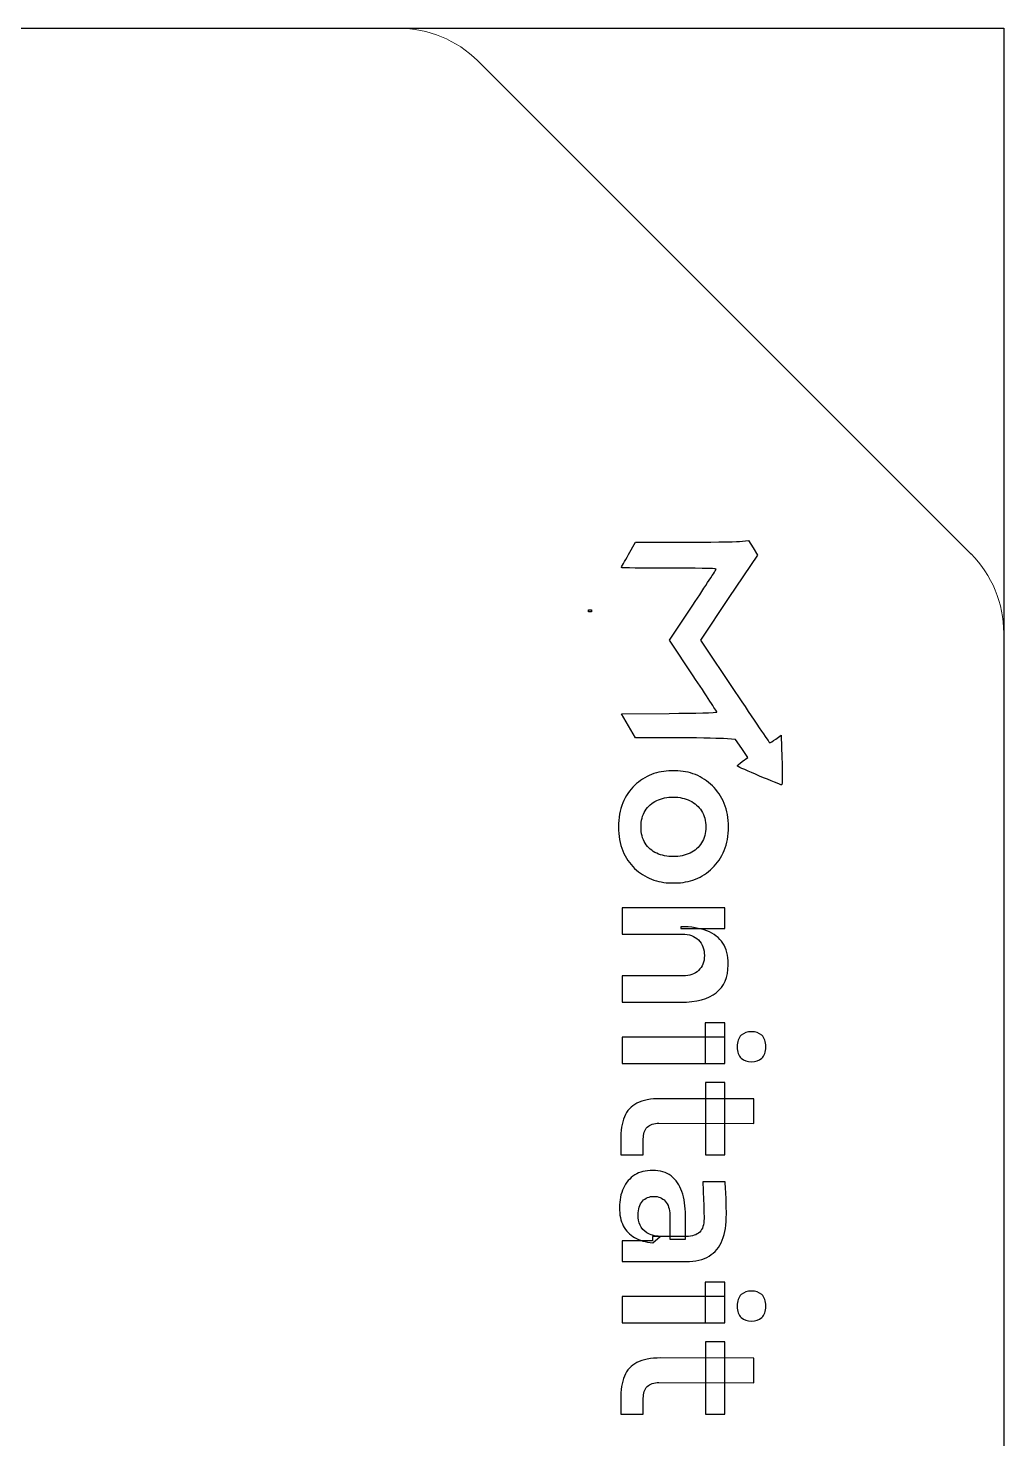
# Model space of a CAD drawing. Header units: millimetres. Extents: x -18 to 18, y -61 to 61.
# Drawn here: x 1.04 to 18.5, y 35.75 to 61 of the extents above; entities that cross this region are included whole.
import ezdxf

# ---------------------------------------------------------------- set-up
doc = ezdxf.new("R2010")
doc.units = ezdxf.units.MM
doc.header["$MEASUREMENT"] = 0
doc.header["$XCLIPFRAME"] = 0
doc.layers.add('Layer 1', color=7, linetype='Continuous')
picture_1 = doc.add_image_def('image24.jpg', size_in_pixel=(292, 177))

msp = doc.modelspace()

# ---------------------------------------------------------------- linework, layer by layer
at = {"layer": 'Layer 1', "color": 2}
msp.add_open_spline([(18.4995, 61.0002), (18.4995, 61.0002), (-18.4996, 61.0002), (-18.4996, 61.0002), (-18.4996, 61.0002), (-18.4996, 61.0002), (-18.4996, -61.0002), (-18.4996, -61.0002), (-18.4996, -61.0002), (-18.4996, -61.0002), (18.4995, -61.0002), (18.4995, -61.0002), (18.4995, -61.0002), (18.4995, -61.0002), (18.4995, 61.0002), (18.4995, 61.0002)], degree=3, knots=[0, 0, 0, 0, 0.2, 0.2, 0.2, 0.2, 0.4, 0.4, 0.4, 0.4, 0.6, 0.6, 0.6, 0.6, 1, 1, 1, 1], dxfattribs=at)
at = {"layer": 'Layer 1', "lineweight": 5}
for points in [[(7.6729, 61.0002), (7.6729, 61.0002), (-17.0003, 61.0002), (-17.0003, 61.0002)], [(9.0877, 60.4146), (8.7102, 60.7886), (8.2022, 61.0002), (7.673, 61.0002)], [(17.9141, 51.5845), (17.9141, 51.5845), (9.0875, 60.4146), (9.0875, 60.4146)], [(18.4995, 50.1736), (18.4995, 50.7028), (18.2878, 51.2144), (17.9139, 51.5882)], [(18.4995, -50.17), (18.4995, -50.17), (18.4995, 50.1733), (18.4995, 50.1733)]]:
    msp.add_open_spline(points, degree=3, dxfattribs=at)
at = {"layer": 'Layer 1'}
for points, knots in [([(14.5245, 48.1261), (14.5245, 48.1261), (14.5173, 48.3428), (14.5173, 48.3428), (14.5173, 48.3428), (14.5173, 48.3428), (14.4197, 48.2757), (14.4197, 48.2757), (14.4197, 48.2757), (14.3662, 48.2389), (14.3177, 48.2086), (14.3122, 48.2086), (14.3122, 48.2086), (14.3066, 48.2086), (14.0254, 48.6224), (13.6873, 49.1278), (13.6873, 49.1278), (13.6873, 49.1278), (13.0723, 50.047), (13.0723, 50.047), (13.0723, 50.047), (13.0723, 50.047), (13.5826, 50.8085), (13.5826, 50.8085), (13.5826, 50.8085), (13.5826, 50.8085), (14.0929, 51.5697), (14.0929, 51.5697), (14.0929, 51.5697), (14.0929, 51.5697), (14.0138, 51.6989), (14.0138, 51.6989), (14.0138, 51.6989), (14.0138, 51.6989), (13.9347, 51.8281), (13.9347, 51.8281), (13.9347, 51.8281), (13.9347, 51.8281), (13.7686, 51.814), (13.7686, 51.814), (13.7686, 51.814), (13.6773, 51.8064), (13.2217, 51.8), (12.7563, 51.8), (12.7563, 51.8), (12.7563, 51.8), (11.9102, 51.8), (11.9102, 51.8), (11.9102, 51.8), (11.9102, 51.8), (11.7834, 51.5789), (11.7834, 51.5789), (11.7834, 51.5789), (11.7138, 51.4574), (11.6567, 51.3524), (11.6567, 51.3457), (11.6567, 51.3457), (11.6567, 51.3389), (12.0386, 51.3341), (12.5054, 51.3349), (12.5054, 51.3349), (12.9721, 51.3358), (13.3538, 51.3285), (13.3535, 51.3189), (13.3535, 51.3189), (13.3534, 51.3092), (13.1654, 51.0182), (12.9358, 50.6724), (12.9358, 50.6724), (12.9358, 50.6724), (12.5185, 50.0437), (12.5185, 50.0437), (12.5185, 50.0437), (12.5185, 50.0437), (12.9418, 49.4085), (12.9418, 49.4085), (12.9418, 49.4085), (13.1746, 49.059), (13.3651, 48.766), (13.3651, 48.7572), (13.3651, 48.7572), (13.3651, 48.7484), (12.9811, 48.7386), (12.5118, 48.7354), (12.5118, 48.7354), (12.5118, 48.7354), (11.6585, 48.7297), (11.6585, 48.7297), (11.6585, 48.7297), (11.6585, 48.7297), (11.7839, 48.5136), (11.7839, 48.5136), (11.7839, 48.5136), (11.7839, 48.5136), (11.9095, 48.2973), (11.9095, 48.2973), (11.9095, 48.2973), (11.9095, 48.2973), (12.5874, 48.2973), (12.5874, 48.2973), (12.5874, 48.2973), (12.9602, 48.2972), (13.3634, 48.2906), (13.4833, 48.2826), (13.4833, 48.2826), (13.4833, 48.2826), (13.7013, 48.2682), (13.7013, 48.2682), (13.7013, 48.2682), (13.7013, 48.2682), (13.8105, 48.1065), (13.8105, 48.1065), (13.8105, 48.1065), (13.8105, 48.1065), (13.9198, 47.9448), (13.9198, 47.9448), (13.9198, 47.9448), (13.9198, 47.9448), (13.8179, 47.8748), (13.8179, 47.8748), (13.8179, 47.8748), (13.7619, 47.8362), (13.7245, 47.7973), (13.7347, 47.7882), (13.7347, 47.7882), (13.7571, 47.7685), (14.5006, 47.4545), (14.5243, 47.4548), (14.5243, 47.4548), (14.5403, 47.4549), (14.5403, 47.6536), (14.5245, 48.1261)], [0, 0, 0, 0, 0.0294118, 0.0294118, 0.0294118, 0.0294118, 0.0588235, 0.0588235, 0.0588235, 0.0588235, 0.0882353, 0.0882353, 0.0882353, 0.0882353, 0.1176471, 0.1176471, 0.1176471, 0.1176471, 0.1470588, 0.1470588, 0.1470588, 0.1470588, 0.1764706, 0.1764706, 0.1764706, 0.1764706, 0.2058824, 0.2058824, 0.2058824, 0.2058824, 0.2352941, 0.2352941, 0.2352941, 0.2352941, 0.2647059, 0.2647059, 0.2647059, 0.2647059, 0.2941176, 0.2941176, 0.2941176, 0.2941176, 0.3235294, 0.3235294, 0.3235294, 0.3235294, 0.3529412, 0.3529412, 0.3529412, 0.3529412, 0.3823529, 0.3823529, 0.3823529, 0.3823529, 0.4117647, 0.4117647, 0.4117647, 0.4117647, 0.4411765, 0.4411765, 0.4411765, 0.4411765, 0.4705882, 0.4705882, 0.4705882, 0.4705882, 0.5, 0.5, 0.5, 0.5, 0.5294118, 0.5294118, 0.5294118, 0.5294118, 0.5588235, 0.5588235, 0.5588235, 0.5588235, 0.5882353, 0.5882353, 0.5882353, 0.5882353, 0.6176471, 0.6176471, 0.6176471, 0.6176471, 0.6470588, 0.6470588, 0.6470588, 0.6470588, 0.6764706, 0.6764706, 0.6764706, 0.6764706, 0.7058824, 0.7058824, 0.7058824, 0.7058824, 0.7352941, 0.7352941, 0.7352941, 0.7352941, 0.7647059, 0.7647059, 0.7647059, 0.7647059, 0.7941176, 0.7941176, 0.7941176, 0.7941176, 0.8235294, 0.8235294, 0.8235294, 0.8235294, 0.8529412, 0.8529412, 0.8529412, 0.8529412, 0.8823529, 0.8823529, 0.8823529, 0.8823529, 0.9117647, 0.9117647, 0.9117647, 0.9117647, 0.9411765, 0.9411765, 0.9411765, 0.9411765, 1, 1, 1, 1]), ([(11.6055, 46.7017), (11.6055, 46.8641), (11.6315, 47.0073), (11.6835, 47.1314), (11.6835, 47.1314), (11.7354, 47.2556), (11.8054, 47.3604), (11.8934, 47.4461), (11.8934, 47.4461), (11.9838, 47.5318), (12.0854, 47.5973), (12.1982, 47.6424), (12.1982, 47.6424), (12.3111, 47.6852), (12.4286, 47.7066), (12.5505, 47.7066), (12.5505, 47.7066), (12.5505, 47.7066), (12.6215, 47.7066), (12.6215, 47.7066), (12.6215, 47.7066), (12.7481, 47.7066), (12.8677, 47.6841), (12.9806, 47.639), (12.9806, 47.639), (13.0957, 47.5916), (13.1973, 47.525), (13.2854, 47.4393), (13.2854, 47.4393), (13.3757, 47.3513), (13.4457, 47.2453), (13.4954, 47.1213), (13.4954, 47.1213), (13.5473, 46.9972), (13.5733, 46.8573), (13.5733, 46.7017), (13.5733, 46.7017), (13.5733, 46.546), (13.5473, 46.4061), (13.4954, 46.2821), (13.4954, 46.2821), (13.4457, 46.158), (13.3757, 46.053), (13.2854, 45.9674), (13.2854, 45.9674), (13.1973, 45.8794), (13.0957, 45.8129), (12.9806, 45.7677), (12.9806, 45.7677), (12.8677, 45.7226), (12.7481, 45.7001), (12.6215, 45.7001), (12.6215, 45.7001), (12.6215, 45.7001), (12.5505, 45.7001), (12.5505, 45.7001), (12.5505, 45.7001), (12.4286, 45.7001), (12.3111, 45.7226), (12.1982, 45.7677), (12.1982, 45.7677), (12.0854, 45.8106), (11.9838, 45.8749), (11.8934, 45.9606), (11.8934, 45.9606), (11.8054, 46.0464), (11.7354, 46.1513), (11.6835, 46.2753), (11.6835, 46.2753), (11.6315, 46.3994), (11.6055, 46.5416), (11.6055, 46.7017)], [0, 0, 0, 0, 0.0526316, 0.0526316, 0.0526316, 0.0526316, 0.1052632, 0.1052632, 0.1052632, 0.1052632, 0.1578947, 0.1578947, 0.1578947, 0.1578947, 0.2105263, 0.2105263, 0.2105263, 0.2105263, 0.2631579, 0.2631579, 0.2631579, 0.2631579, 0.3157895, 0.3157895, 0.3157895, 0.3157895, 0.3684211, 0.3684211, 0.3684211, 0.3684211, 0.4210526, 0.4210526, 0.4210526, 0.4210526, 0.4736842, 0.4736842, 0.4736842, 0.4736842, 0.5263158, 0.5263158, 0.5263158, 0.5263158, 0.5789474, 0.5789474, 0.5789474, 0.5789474, 0.6315789, 0.6315789, 0.6315789, 0.6315789, 0.6842105, 0.6842105, 0.6842105, 0.6842105, 0.7368421, 0.7368421, 0.7368421, 0.7368421, 0.7894737, 0.7894737, 0.7894737, 0.7894737, 0.8421053, 0.8421053, 0.8421053, 0.8421053, 0.8947368, 0.8947368, 0.8947368, 0.8947368, 1, 1, 1, 1]), ([(12.0086, 46.7017), (12.0086, 46.5866), (12.0334, 46.4896), (12.0831, 46.4106), (12.0831, 46.4106), (12.135, 46.3317), (12.2039, 46.272), (12.2897, 46.2313), (12.2897, 46.2313), (12.3778, 46.1908), (12.4771, 46.1704), (12.5877, 46.1704), (12.5877, 46.1704), (12.7006, 46.1704), (12.7999, 46.1918), (12.8858, 46.2348), (12.8858, 46.2348), (12.9738, 46.2753), (13.0426, 46.3362), (13.0923, 46.4174), (13.0923, 46.4174), (13.1442, 46.4964), (13.1702, 46.5912), (13.1702, 46.7017), (13.1702, 46.7017), (13.1702, 46.8122), (13.1442, 46.9081), (13.0923, 46.9893), (13.0923, 46.9893), (13.0426, 47.0682), (12.9738, 47.1292), (12.8858, 47.1721), (12.8858, 47.1721), (12.7999, 47.2149), (12.7006, 47.2364), (12.5877, 47.2364), (12.5877, 47.2364), (12.4771, 47.2364), (12.3778, 47.216), (12.2897, 47.1754), (12.2897, 47.1754), (12.2039, 47.1325), (12.135, 47.0717), (12.0831, 46.9926), (12.0831, 46.9926), (12.0334, 46.9137), (12.0086, 46.8168), (12.0086, 46.7017)], [0, 0, 0, 0, 0.0769231, 0.0769231, 0.0769231, 0.0769231, 0.1538462, 0.1538462, 0.1538462, 0.1538462, 0.2307692, 0.2307692, 0.2307692, 0.2307692, 0.3076923, 0.3076923, 0.3076923, 0.3076923, 0.3846154, 0.3846154, 0.3846154, 0.3846154, 0.4615385, 0.4615385, 0.4615385, 0.4615385, 0.5384615, 0.5384615, 0.5384615, 0.5384615, 0.6153846, 0.6153846, 0.6153846, 0.6153846, 0.6923077, 0.6923077, 0.6923077, 0.6923077, 0.7692308, 0.7692308, 0.7692308, 0.7692308, 0.8461538, 0.8461538, 0.8461538, 0.8461538, 1, 1, 1, 1]), ([(11.6699, 45.2544), (11.6699, 45.2544), (13.5089, 45.2544), (13.5089, 45.2544), (13.5089, 45.2544), (13.5089, 45.2544), (13.5089, 44.8821), (13.5089, 44.8821), (13.5089, 44.8821), (13.5089, 44.8821), (12.7198, 44.8821), (12.7198, 44.8821), (12.7198, 44.8821), (12.7198, 44.8821), (12.7198, 44.916), (12.7198, 44.916), (12.7198, 44.916), (12.9071, 44.916), (13.063, 44.8912), (13.1871, 44.8416), (13.1871, 44.8416), (13.3135, 44.792), (13.4085, 44.7186), (13.4717, 44.6216), (13.4717, 44.6216), (13.5349, 44.5224), (13.5665, 44.3994), (13.5665, 44.2528), (13.5665, 44.2528), (13.5665, 44.2528), (13.5665, 44.2325), (13.5665, 44.2325), (13.5665, 44.2325), (13.5665, 44.0137), (13.4954, 43.8478), (13.3531, 43.735), (13.3531, 43.735), (13.2131, 43.6222), (13.0031, 43.5658), (12.7231, 43.5658), (12.7231, 43.5658), (12.7231, 43.5658), (11.6699, 43.5658), (11.6699, 43.5658), (11.6699, 43.5658), (11.6699, 43.5658), (11.6699, 44.0362), (11.6699, 44.0362), (11.6699, 44.0362), (11.6699, 44.0362), (12.7638, 44.0362), (12.7638, 44.0362), (12.7638, 44.0362), (12.8767, 44.0362), (12.9682, 44.0689), (13.0382, 44.1344), (13.0382, 44.1344), (13.1082, 44.1976), (13.1431, 44.2856), (13.1431, 44.3982), (13.1431, 44.3982), (13.1431, 44.5133), (13.107, 44.6069), (13.0347, 44.6792), (13.0347, 44.6792), (12.9647, 44.749), (12.8699, 44.7841), (12.7503, 44.7841), (12.7503, 44.7841), (12.7503, 44.7841), (11.6699, 44.7841), (11.6699, 44.7841), (11.6699, 44.7841), (11.6699, 44.7841), (11.6699, 45.2544), (11.6699, 45.2544)], [0, 0, 0, 0, 0.05, 0.05, 0.05, 0.05, 0.1, 0.1, 0.1, 0.1, 0.15, 0.15, 0.15, 0.15, 0.2, 0.2, 0.2, 0.2, 0.25, 0.25, 0.25, 0.25, 0.3, 0.3, 0.3, 0.3, 0.35, 0.35, 0.35, 0.35, 0.4, 0.4, 0.4, 0.4, 0.45, 0.45, 0.45, 0.45, 0.5, 0.5, 0.5, 0.5, 0.55, 0.55, 0.55, 0.55, 0.6, 0.6, 0.6, 0.6, 0.65, 0.65, 0.65, 0.65, 0.7, 0.7, 0.7, 0.7, 0.75, 0.75, 0.75, 0.75, 0.8, 0.8, 0.8, 0.8, 0.85, 0.85, 0.85, 0.85, 0.9, 0.9, 0.9, 0.9, 1, 1, 1, 1]), ([(13.1567, 43.1956), (13.1567, 43.1956), (13.5089, 43.1956), (13.5089, 43.1956), (13.5089, 43.1956), (13.5089, 43.1956), (13.5089, 42.468), (13.5089, 42.468), (13.5089, 42.468), (13.5089, 42.468), (13.1567, 42.468), (13.1567, 42.468), (13.1567, 42.468), (13.1567, 42.468), (13.1567, 43.1956), (13.1567, 43.1956)], [0, 0, 0, 0, 0.2, 0.2, 0.2, 0.2, 0.4, 0.4, 0.4, 0.4, 0.6, 0.6, 0.6, 0.6, 1, 1, 1, 1]), ([(11.6699, 42.9384), (11.6699, 42.9384), (13.5089, 42.9384), (13.5089, 42.9384), (13.5089, 42.9384), (13.5089, 42.9384), (13.5089, 42.468), (13.5089, 42.468), (13.5089, 42.468), (13.5089, 42.468), (11.6699, 42.468), (11.6699, 42.468), (11.6699, 42.468), (11.6699, 42.468), (11.6699, 42.9384), (11.6699, 42.9384)], [0, 0, 0, 0, 0.2, 0.2, 0.2, 0.2, 0.4, 0.4, 0.4, 0.4, 0.6, 0.6, 0.6, 0.6, 1, 1, 1, 1]), ([(13.729, 42.7658), (13.729, 42.8584), (13.7527, 42.927), (13.8002, 42.9722), (13.8002, 42.9722), (13.8498, 43.015), (13.9107, 43.0365), (13.983, 43.0365), (13.983, 43.0365), (14.0598, 43.0365), (14.1219, 43.015), (14.1693, 42.9722), (14.1693, 42.9722), (14.2167, 42.927), (14.2405, 42.8584), (14.2405, 42.7658), (14.2405, 42.7658), (14.2405, 42.6733), (14.2167, 42.6057), (14.1693, 42.5628), (14.1693, 42.5628), (14.1219, 42.52), (14.0598, 42.4985), (13.983, 42.4985), (13.983, 42.4985), (13.9107, 42.4985), (13.8498, 42.52), (13.8002, 42.5628), (13.8002, 42.5628), (13.7527, 42.6057), (13.729, 42.6733), (13.729, 42.7658)], [0, 0, 0, 0, 0.1111111, 0.1111111, 0.1111111, 0.1111111, 0.2222222, 0.2222222, 0.2222222, 0.2222222, 0.3333333, 0.3333333, 0.3333333, 0.3333333, 0.4444444, 0.4444444, 0.4444444, 0.4444444, 0.5555556, 0.5555556, 0.5555556, 0.5555556, 0.6666667, 0.6666667, 0.6666667, 0.6666667, 0.7777778, 0.7777778, 0.7777778, 0.7777778, 1, 1, 1, 1]), ([(13.1634, 42.1292), (13.1634, 42.1292), (13.5089, 42.1292), (13.5089, 42.1292), (13.5089, 42.1292), (13.5089, 42.1292), (13.5089, 40.8297), (13.5089, 40.8297), (13.5089, 40.8297), (13.5089, 40.8297), (13.1634, 40.8297), (13.1634, 40.8297), (13.1634, 40.8297), (13.1634, 40.8297), (13.1634, 42.1292), (13.1634, 42.1292)], [0, 0, 0, 0, 0.2, 0.2, 0.2, 0.2, 0.4, 0.4, 0.4, 0.4, 0.6, 0.6, 0.6, 0.6, 1, 1, 1, 1]), ([(11.6462, 41.0937), (11.6462, 41.2629), (11.6677, 41.4028), (11.7106, 41.5133), (11.7106, 41.5133), (11.7557, 41.6216), (11.8302, 41.7028), (11.9341, 41.7569), (11.9341, 41.7569), (12.0402, 41.811), (12.1825, 41.8381), (12.3609, 41.8381), (12.3609, 41.8381), (12.3609, 41.8381), (14.027, 41.8348), (14.027, 41.8348), (14.027, 41.8348), (14.027, 41.8348), (14.027, 41.3949), (14.027, 41.3949), (14.027, 41.3949), (14.027, 41.3949), (12.3303, 41.3982), (12.3303, 41.3982), (12.3303, 41.3982), (12.2401, 41.3982), (12.1701, 41.3745), (12.1203, 41.3272), (12.1203, 41.3272), (12.073, 41.2776), (12.0493, 41.2076), (12.0493, 41.1174), (12.0493, 41.1174), (12.0493, 41.1174), (12.0493, 40.8297), (12.0493, 40.8297), (12.0493, 40.8297), (12.0493, 40.8297), (11.6462, 40.8297), (11.6462, 40.8297), (11.6462, 40.8297), (11.6462, 40.8297), (11.6462, 41.0937), (11.6462, 41.0937)], [0, 0, 0, 0, 0.0833333, 0.0833333, 0.0833333, 0.0833333, 0.1666667, 0.1666667, 0.1666667, 0.1666667, 0.25, 0.25, 0.25, 0.25, 0.3333333, 0.3333333, 0.3333333, 0.3333333, 0.4166667, 0.4166667, 0.4166667, 0.4166667, 0.5, 0.5, 0.5, 0.5, 0.5833333, 0.5833333, 0.5833333, 0.5833333, 0.6666667, 0.6666667, 0.6666667, 0.6666667, 0.75, 0.75, 0.75, 0.75, 0.8333333, 0.8333333, 0.8333333, 0.8333333, 1, 1, 1, 1]), ([(11.6225, 39.8866), (11.6225, 40.0197), (11.6462, 40.137), (11.6937, 40.2385), (11.6937, 40.2385), (11.741, 40.3378), (11.8087, 40.4156), (11.8969, 40.4721), (11.8969, 40.4721), (11.9849, 40.5262), (12.091, 40.5533), (12.2151, 40.5533), (12.2151, 40.5533), (12.3506, 40.5533), (12.4613, 40.5205), (12.5471, 40.4552), (12.5471, 40.4552), (12.6329, 40.3874), (12.6973, 40.2938), (12.7401, 40.1742), (12.7401, 40.1742), (12.783, 40.0525), (12.8045, 39.9104), (12.8045, 39.7478), (12.8045, 39.7478), (12.8045, 39.7478), (12.8045, 39.3216), (12.8045, 39.3216), (12.8045, 39.3216), (12.8045, 39.3216), (12.5234, 39.3216), (12.5234, 39.3216), (12.5234, 39.3216), (12.5234, 39.3216), (12.5234, 39.7546), (12.5234, 39.7546), (12.5234, 39.7546), (12.5234, 39.8629), (12.4963, 39.9464), (12.4421, 40.005), (12.4421, 40.005), (12.3902, 40.0614), (12.3225, 40.0897), (12.2389, 40.0897), (12.2389, 40.0897), (12.1554, 40.0897), (12.0877, 40.0614), (12.0357, 40.005), (12.0357, 40.005), (11.9838, 39.9464), (11.9578, 39.8629), (11.9578, 39.7546), (11.9578, 39.7546), (11.9578, 39.6893), (11.9691, 39.6294), (11.9917, 39.5753), (11.9917, 39.5753), (12.0165, 39.5189), (12.0571, 39.4726), (12.1135, 39.4366), (12.1135, 39.4366), (12.1723, 39.3982), (12.2513, 39.3768), (12.3506, 39.3722), (12.3506, 39.3722), (12.3506, 39.3722), (12.2186, 39.2573), (12.2186, 39.2573), (12.2186, 39.2573), (12.0899, 39.2685), (11.9815, 39.3001), (11.8934, 39.352), (11.8934, 39.352), (11.8054, 39.4017), (11.7377, 39.4716), (11.6902, 39.5618), (11.6902, 39.5618), (11.6451, 39.6498), (11.6225, 39.7581), (11.6225, 39.8866)], [0, 0, 0, 0, 0.047619, 0.047619, 0.047619, 0.047619, 0.0952381, 0.0952381, 0.0952381, 0.0952381, 0.1428571, 0.1428571, 0.1428571, 0.1428571, 0.1904762, 0.1904762, 0.1904762, 0.1904762, 0.2380952, 0.2380952, 0.2380952, 0.2380952, 0.2857143, 0.2857143, 0.2857143, 0.2857143, 0.3333333, 0.3333333, 0.3333333, 0.3333333, 0.3809524, 0.3809524, 0.3809524, 0.3809524, 0.4285714, 0.4285714, 0.4285714, 0.4285714, 0.4761905, 0.4761905, 0.4761905, 0.4761905, 0.5238095, 0.5238095, 0.5238095, 0.5238095, 0.5714286, 0.5714286, 0.5714286, 0.5714286, 0.6190476, 0.6190476, 0.6190476, 0.6190476, 0.6666667, 0.6666667, 0.6666667, 0.6666667, 0.7142857, 0.7142857, 0.7142857, 0.7142857, 0.7619048, 0.7619048, 0.7619048, 0.7619048, 0.8095238, 0.8095238, 0.8095238, 0.8095238, 0.8571429, 0.8571429, 0.8571429, 0.8571429, 0.9047619, 0.9047619, 0.9047619, 0.9047619, 1, 1, 1, 1]), ([(11.6699, 39.2945), (11.6699, 39.2945), (12.2151, 39.2945), (12.2151, 39.2945), (12.2151, 39.2945), (12.2151, 39.2945), (12.2151, 39.3722), (12.2151, 39.3722), (12.2151, 39.3722), (12.2151, 39.3722), (12.8214, 39.3722), (12.8214, 39.3722), (12.8214, 39.3722), (12.9275, 39.3722), (13.0066, 39.3982), (13.0585, 39.4501), (13.0585, 39.4501), (13.1103, 39.502), (13.1363, 39.5821), (13.1363, 39.6904), (13.1363, 39.6904), (13.1363, 39.7468), (13.1353, 39.8145), (13.133, 39.8934), (13.133, 39.8934), (13.1307, 39.9724), (13.1273, 40.0525), (13.1229, 40.1337), (13.1229, 40.1337), (13.1206, 40.2126), (13.1171, 40.2837), (13.1126, 40.3469), (13.1126, 40.3469), (13.1126, 40.3469), (13.5123, 40.3469), (13.5123, 40.3469), (13.5123, 40.3469), (13.5167, 40.2949), (13.5213, 40.2364), (13.5258, 40.1709), (13.5258, 40.1709), (13.5303, 40.1054), (13.5326, 40.0389), (13.5326, 39.9713), (13.5326, 39.9713), (13.5349, 39.9013), (13.5359, 39.8358), (13.5359, 39.775), (13.5359, 39.775), (13.5359, 39.5854), (13.5111, 39.4286), (13.4615, 39.3046), (13.4615, 39.3046), (13.4118, 39.1782), (13.3339, 39.0836), (13.2278, 39.0204), (13.2278, 39.0204), (13.1217, 38.9549), (12.9829, 38.9222), (12.8113, 38.9222), (12.8113, 38.9222), (12.8113, 38.9222), (11.6699, 38.9222), (11.6699, 38.9222), (11.6699, 38.9222), (11.6699, 38.9222), (11.6699, 39.2945), (11.6699, 39.2945)], [0, 0, 0, 0, 0.0555556, 0.0555556, 0.0555556, 0.0555556, 0.1111111, 0.1111111, 0.1111111, 0.1111111, 0.1666667, 0.1666667, 0.1666667, 0.1666667, 0.2222222, 0.2222222, 0.2222222, 0.2222222, 0.2777778, 0.2777778, 0.2777778, 0.2777778, 0.3333333, 0.3333333, 0.3333333, 0.3333333, 0.3888889, 0.3888889, 0.3888889, 0.3888889, 0.4444444, 0.4444444, 0.4444444, 0.4444444, 0.5, 0.5, 0.5, 0.5, 0.5555556, 0.5555556, 0.5555556, 0.5555556, 0.6111111, 0.6111111, 0.6111111, 0.6111111, 0.6666667, 0.6666667, 0.6666667, 0.6666667, 0.7222222, 0.7222222, 0.7222222, 0.7222222, 0.7777778, 0.7777778, 0.7777778, 0.7777778, 0.8333333, 0.8333333, 0.8333333, 0.8333333, 0.8888889, 0.8888889, 0.8888889, 0.8888889, 1, 1, 1, 1]), ([(13.1567, 38.5538), (13.1567, 38.5538), (13.5089, 38.5538), (13.5089, 38.5538), (13.5089, 38.5538), (13.5089, 38.5538), (13.5089, 37.8263), (13.5089, 37.8263), (13.5089, 37.8263), (13.5089, 37.8263), (13.1567, 37.8263), (13.1567, 37.8263), (13.1567, 37.8263), (13.1567, 37.8263), (13.1567, 38.5538), (13.1567, 38.5538)], [0, 0, 0, 0, 0.2, 0.2, 0.2, 0.2, 0.4, 0.4, 0.4, 0.4, 0.6, 0.6, 0.6, 0.6, 1, 1, 1, 1]), ([(13.729, 38.1241), (13.729, 38.2165), (13.7527, 38.2853), (13.8002, 38.3305), (13.8002, 38.3305), (13.8498, 38.3733), (13.9107, 38.3948), (13.983, 38.3948), (13.983, 38.3948), (14.0598, 38.3948), (14.1219, 38.3733), (14.1693, 38.3305), (14.1693, 38.3305), (14.2167, 38.2853), (14.2405, 38.2165), (14.2405, 38.1241), (14.2405, 38.1241), (14.2405, 38.0316), (14.2167, 37.9639), (14.1693, 37.9211), (14.1693, 37.9211), (14.1219, 37.8783), (14.0598, 37.8568), (13.983, 37.8568), (13.983, 37.8568), (13.9107, 37.8568), (13.8498, 37.8783), (13.8002, 37.9211), (13.8002, 37.9211), (13.7527, 37.9639), (13.729, 38.0316), (13.729, 38.1241)], [0, 0, 0, 0, 0.1111111, 0.1111111, 0.1111111, 0.1111111, 0.2222222, 0.2222222, 0.2222222, 0.2222222, 0.3333333, 0.3333333, 0.3333333, 0.3333333, 0.4444444, 0.4444444, 0.4444444, 0.4444444, 0.5555556, 0.5555556, 0.5555556, 0.5555556, 0.6666667, 0.6666667, 0.6666667, 0.6666667, 0.7777778, 0.7777778, 0.7777778, 0.7777778, 1, 1, 1, 1]), ([(11.6699, 38.2967), (11.6699, 38.2967), (13.5089, 38.2967), (13.5089, 38.2967), (13.5089, 38.2967), (13.5089, 38.2967), (13.5089, 37.8263), (13.5089, 37.8263), (13.5089, 37.8263), (13.5089, 37.8263), (11.6699, 37.8263), (11.6699, 37.8263), (11.6699, 37.8263), (11.6699, 37.8263), (11.6699, 38.2967), (11.6699, 38.2967)], [0, 0, 0, 0, 0.2, 0.2, 0.2, 0.2, 0.4, 0.4, 0.4, 0.4, 0.6, 0.6, 0.6, 0.6, 1, 1, 1, 1]), ([(13.1634, 37.4872), (13.1634, 37.4872), (13.5089, 37.4872), (13.5089, 37.4872), (13.5089, 37.4872), (13.5089, 37.4872), (13.5089, 36.1879), (13.5089, 36.1879), (13.5089, 36.1879), (13.5089, 36.1879), (13.1634, 36.1879), (13.1634, 36.1879), (13.1634, 36.1879), (13.1634, 36.1879), (13.1634, 37.4872), (13.1634, 37.4872)], [0, 0, 0, 0, 0.2, 0.2, 0.2, 0.2, 0.4, 0.4, 0.4, 0.4, 0.6, 0.6, 0.6, 0.6, 1, 1, 1, 1]), ([(11.6462, 36.4519), (11.6462, 36.6211), (11.6677, 36.7609), (11.7106, 36.8715), (11.7106, 36.8715), (11.7557, 36.9797), (11.8302, 37.0609), (11.9341, 37.1151), (11.9341, 37.1151), (12.0402, 37.1692), (12.1825, 37.1963), (12.3609, 37.1963), (12.3609, 37.1963), (12.3609, 37.1963), (14.027, 37.1928), (14.027, 37.1928), (14.027, 37.1928), (14.027, 37.1928), (14.027, 36.7529), (14.027, 36.7529), (14.027, 36.7529), (14.027, 36.7529), (12.3303, 36.7564), (12.3303, 36.7564), (12.3303, 36.7564), (12.2401, 36.7564), (12.1701, 36.7327), (12.1203, 36.6853), (12.1203, 36.6853), (12.073, 36.6357), (12.0493, 36.5657), (12.0493, 36.4755), (12.0493, 36.4755), (12.0493, 36.4755), (12.0493, 36.1879), (12.0493, 36.1879), (12.0493, 36.1879), (12.0493, 36.1879), (11.6462, 36.1879), (11.6462, 36.1879), (11.6462, 36.1879), (11.6462, 36.1879), (11.6462, 36.4519), (11.6462, 36.4519)], [0, 0, 0, 0, 0.0833333, 0.0833333, 0.0833333, 0.0833333, 0.1666667, 0.1666667, 0.1666667, 0.1666667, 0.25, 0.25, 0.25, 0.25, 0.3333333, 0.3333333, 0.3333333, 0.3333333, 0.4166667, 0.4166667, 0.4166667, 0.4166667, 0.5, 0.5, 0.5, 0.5, 0.5833333, 0.5833333, 0.5833333, 0.5833333, 0.6666667, 0.6666667, 0.6666667, 0.6666667, 0.75, 0.75, 0.75, 0.75, 0.8333333, 0.8333333, 0.8333333, 0.8333333, 1, 1, 1, 1])]:
    msp.add_open_spline(points, degree=3, knots=knots, dxfattribs=at)

# ---------------------------------------------------------------- pictures from other files: only their frames are drawn
image = msp.add_image(picture_1, insert=(10.9078, 48.8128), size_in_units=(4.0556, 2.4583), dxfattribs=at)
image.set_boundary_path([(10.908, 48.813), (14.972, 51.284)])
image.dxf.flags = 3

doc.saveas('drawing.dxf')
